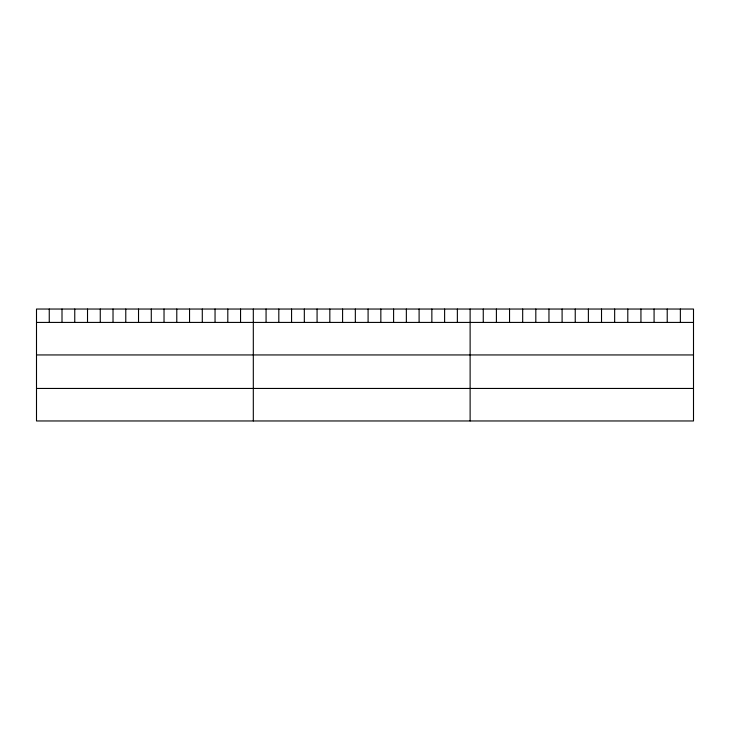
<?xml version="1.0" encoding="UTF-8"?>
<svg xmlns="http://www.w3.org/2000/svg" width="730" height="730" viewBox="0 0 730 730"><rect width="100%" height="100%" fill="white"/><g stroke="black" fill="none" stroke-linecap="round" stroke-linejoin="round"><path stroke-width="1.09" d="M693.5 322.423L693.5 420.964L36.5 420.964L36.5 309.036L693.5 309.036L693.5 322.423L36.5 322.423M36.5 354.944L693.5 354.944M36.5 388.451L693.5 388.451M680.36 309.036L680.36 322.423M667.22 309.036L667.22 322.423M654.08 309.036L654.08 322.423M640.94 309.036L640.94 322.423M627.8 309.036L627.8 322.423M614.66 309.036L614.66 322.423M601.52 309.036L601.52 322.423M588.38 309.036L588.38 322.423M575.24 309.036L575.24 322.423M562.1 309.036L562.1 322.423M548.96 309.036L548.96 322.423M535.82 309.036L535.82 322.423M522.68 309.036L522.68 322.423M509.54 309.036L509.54 322.423M496.4 309.036L496.4 322.423M483.26 309.036L483.26 322.423M470.12 309.036L470.12 420.964M457.363 309.036L457.363 322.423M444.616 309.036L444.616 322.423M431.859 309.036L431.859 322.423M419.102 309.036L419.102 322.423M406.354 309.036L406.354 322.423M393.598 309.036L393.598 322.423M380.841 309.036L380.841 322.423M368.093 309.036L368.093 322.423M355.337 309.036L355.337 322.423M342.589 309.036L342.589 322.423M329.832 309.036L329.832 322.423M317.076 309.036L317.076 322.423M304.328 309.036L304.328 322.423M291.571 309.036L291.571 322.423M278.814 309.036L278.814 322.423M266.067 309.036L266.067 322.423M253.31 309.036L253.31 420.964M240.553 309.036L240.553 322.423M227.806 309.036L227.806 322.423M215.049 309.036L215.049 322.423M202.292 309.036L202.292 322.423M189.544 309.036L189.544 322.423M176.788 309.036L176.788 322.423M164.031 309.036L164.031 322.423M151.283 309.036L151.283 322.423M138.527 309.036L138.527 322.423M125.779 309.036L125.779 322.423M113.022 309.036L113.022 322.423M100.265 309.036L100.265 322.423M87.518 309.036L87.518 322.423M74.761 309.036L74.761 322.423M62.004 309.036L62.004 322.423M49.257 309.036L49.257 322.423"/></g></svg>
